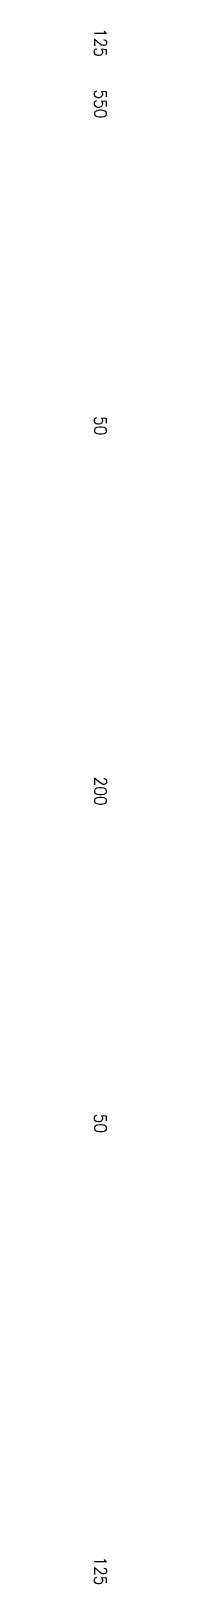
# Model space of a CAD drawing. Header units: millimetres. Extents: x 30086 to 1125792, y -12781 to 95911.
# Drawn here: x 783323 to 783523, y 39365 to 64587 of the extents above; entities that cross this region are included whole.
import ezdxf

# ---------------------------------------------------------------- set-up
doc = ezdxf.new("R2010")
doc.units = ezdxf.units.MM
doc.header["$MEASUREMENT"] = 0
doc.layers.add('Current_plane_Tendon', color=7, linetype='Continuous', true_color=0xab0000)
doc.styles.get("Standard").update_dxf_attribs({"font": 'arial.ttf'})

# ---------------------------------------------------------------- blocks, each defined once
blk = doc.blocks.new('A$Ca505e7a2')
at = {"layer": 'Current_plane_Tendon', "color": 14, "linetype": 'Continuous', "true_color": 0xab0000, "char_height": 200, "attachment_point": 5}
for s, insert, rotation in [('\\FSTANDARD.shx;125', (498514, -13123, -52), 270.0014), ('\\FSTANDARD.shx;550', (498514, -14120, 23), 270.0014), ('\\FSTANDARD.shx;50', (498514, -19346, -200), 270), ('\\FSTANDARD.shx;200', (498514, -25281, -50), 270), ('\\FSTANDARD.shx;50', (498514, -30677, -200), 270), ('\\FSTANDARD.shx;125', (498514, -37947, -113), 270)]:
    blk.add_mtext(s, dxfattribs=dict(at, insert=insert, rotation=rotation))
blk = doc.blocks.new('A$Cc7786ac3')
blk.add_blockref('A$Ca505e7a2', (-246784, 23))

msp = doc.modelspace()

# ---------------------------------------------------------------- block references
msp.add_blockref('A$Cc7786ac3', (531692.6, 77500))

doc.saveas('drawing.dxf')
